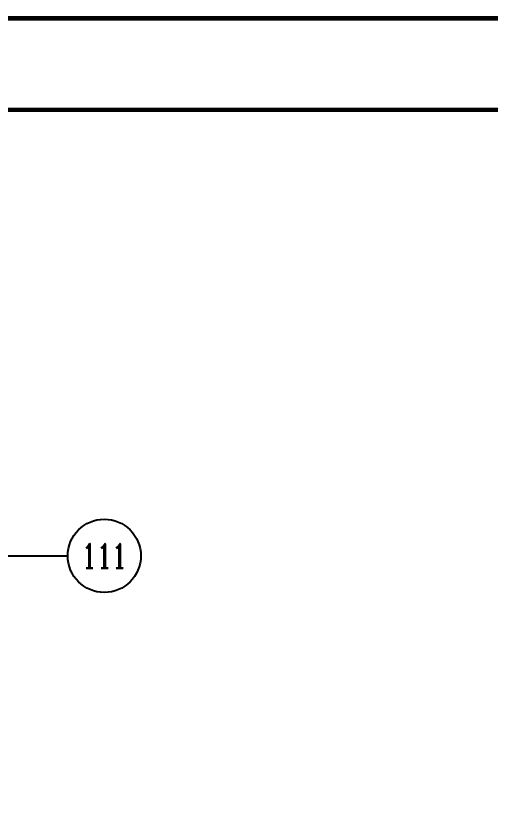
# Model space of a CAD drawing. Extents: x -222544 to -13848, y -31368 to 85559.
# Drawn here: x -104640 to -102048, y 53406 to 57758 of the extents above; entities that cross this region are included whole.
import ezdxf
from ezdxf.enums import TextEntityAlignment as Align

# ---------------------------------------------------------------- set-up
doc = ezdxf.new("R2010")
doc.units = 0
doc.header["$LTSCALE"] = 1000
doc.header["$MEASUREMENT"] = 0
doc.linetypes.add('DOTE', pattern=[2.42, 2, -0.2, 0.02, -0.2])
doc.layers.get('Defpoints').update_dxf_attribs({"color": 210})
for name, color, linetype in [('0-cxFrame', 155, 'Continuous'), ('A-AXIS-D', 1, 'Continuous'), ('A-AXIS-DOTE', 14, 'DOTE'), ('PUB_TEXT', 7, 'Continuous')]:
    doc.layers.add(name, color=color, linetype=linetype)
doc.layers.add('0-cxText', color=131, linetype='Continuous', lineweight=25)
doc.styles.add('_TCH_AXIS', font='COMPLEX', dxfattribs={"bigfont": 'GBCBIG'})
doc.styles.add('cx_tuming', font='')
doc.styles.add('cx_tuqian1', font='')
doc.styles.add('黑体', font='', dxfattribs={"height": 12})
doc.styles.get('cx_tuming').set_extended_font_data('SimHei')
doc.styles.get('cx_tuqian1').set_extended_font_data('SimSun')
doc.styles.get('黑体').set_extended_font_data('SimHei')

# ---------------------------------------------------------------- blocks, each defined once
blk = doc.blocks.new('TK22.A1 L(Dragon)')
at = {"layer": '0-cxFrame', "color": 7, "const_width": 0.5}
blk.add_lwpolyline([(0, 0), (-841, 0), (-841, 594), (0, 594)], close=True, dxfattribs=at)
at = {"layer": '0-cxFrame', "const_width": 0.5}
blk.add_lwpolyline([(-80, 10), (-821, 10), (-821, 584), (-80, 584)], close=True, dxfattribs=at)
at = {"style": '黑体', "flags": 4}
blk.add_attdef('图幅', text='', height=3.3, dxfattribs=at).set_placement((-40, 3), align=Align.RIGHT)
at = {"layer": '0-cxText', "flags": 4}
for tag, height, style, p in [('建设单位', 3.5, 'cx_tuming', (-45, 240)), ('项目名称', 3.5, 'cx_tuming', (-45, 210)), ('子项名称', 3.5, 'cx_tuming', (-45, 180)), ('工程编号', 3.3, 'cx_tuqian1', (-35, 165)), ('图名1', 3.5, 'cx_tuming', (-45, 87)), ('图名2', 3.5, 'cx_tuming', (-45, 79)), ('图名3', 3.5, 'cx_tuming', (-45, 71)), ('出图日期', 3.3, 'cx_tuqian1', (-39, 60)), ('专业', 3.3, 'cx_tuqian1', (-55, 52)), ('图号', 3.3, 'cx_tuqian1', (-55, 44)), ('版次', 3.3, 'cx_tuqian1', (-20, 44))]:
    blk.add_attdef(tag, text='', height=height, dxfattribs=dict(at, style=style)).set_placement(p, align=Align.MIDDLE)
at = {"layer": 'Defpoints', "color": 6, "flags": 4}
for tag, height, style, p in [('tufu', 3.3, '黑体', (-12, 12)), ('dwfname', 4, 'cx_tuqian1', (-80, 3))]:
    blk.add_attdef(tag, text='', height=height, dxfattribs=dict(at, style=style)).set_placement(p, align=Align.RIGHT)

msp = doc.modelspace()

# ---------------------------------------------------------------- linework, layer by layer
at = {"layer": 'A-AXIS-D'}
msp.add_circle((-104156.9, 54810), 200, dxfattribs=at)
at = {"layer": 'A-AXIS-DOTE'}
msp.add_line((-113192, 54810), (-104356.9, 54810), dxfattribs=at)

# ---------------------------------------------------------------- block references
at = {"layer": '0-cxFrame', "xscale": 50, "yscale": 50, "zscale": 50}
msp.add_blockref('TK22.A1 L(Dragon)', (-97960.5, 28045), dxfattribs=at)

# ---------------------------------------------------------------- texts
at = {"layer": 'PUB_TEXT', "style": '_TCH_AXIS'}
msp.add_text('111', height=132.75, dxfattribs=at).set_placement((-104280.2, 54743.6), (-104033.7, 54743.6), align=Align.FIT)

doc.saveas('drawing.dxf')
